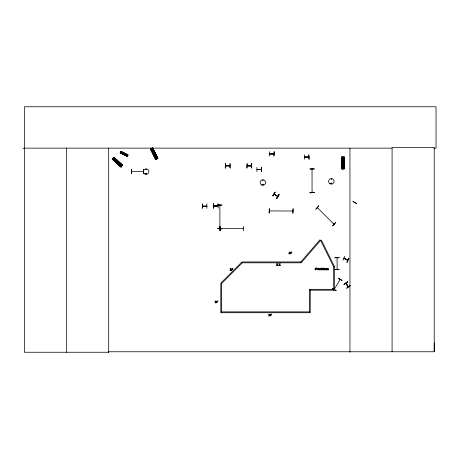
<?xml version="1.0" encoding="UTF-8"?>
<svg xmlns="http://www.w3.org/2000/svg" width="459" height="459" viewBox="0 0 459 459"><rect width="100%" height="100%" fill="white"/><g stroke="black" fill="none" stroke-linecap="round" stroke-linejoin="round"><path stroke-width="0.69" d="M433.904 148.137L436.05 148.137L436.05 106.752L24.43 106.752L24.43 352.248L108.76 352.248L108.703 351.766L434.22 351.766L434.283 342.89M274.069 194.168L277.62 196.481M274.522 194.255L274.138 193.979M277.804 196.366L277.414 196.085M333.963 224.233L333.722 223.78M334.181 289.428L334.473 289.382M340.222 279.422L339.953 279.537M219.735 228.571L219.729 228.083L219.907 228.559M312.063 192.573L312.057 192.086L312.212 192.573M312.252 192.528L312.034 192.178M145.916 169.273C146.369 170.214 146.421 168.464 145.939 169.388M145.738 173.548C146.593 175.212 146.564 172.114 145.767 173.76M145.859 173.582C146.387 174.655 146.513 172.836 145.922 173.531M262.479 184.449C263.214 185.975 263.443 183.393 262.548 184.363M263.099 180.289L262.657 180.169L263.127 180.232M331.048 183.434C331.834 182.447 331.484 184.501 331.094 183.365M331.731 183.537C331.1 181.896 330.681 184.857 331.771 183.434M219.712 205.173L219.712 205.477M219.907 205.512L219.907 205.173M219.706 228.175L219.735 228.525M219.901 228.507L219.884 205.127M337.13 269.473L337.084 257.774M317.358 207.686L317.703 207.967L317.49 207.548M346 283.169L348.146 286.841M348.163 286.829L345.816 283.237M143.151 171.517L131.802 171.293M347.314 259.978L347.75 260.27L344.032 258.153M120.935 153.099L121.583 151.786M121.417 153.335L122.065 152.027M122.134 153.696L122.788 152.382M122.777 154.012L123.425 152.704M123.494 154.373L124.148 153.059M126.586 155.905L127.235 154.591M126.678 156.221L127.55 154.476M126.736 156.249L127.602 154.505M342.907 260.178L344.852 256.248M346.895 262.175L348.829 258.233M261.326 169.417L256.948 169.423L257.459 169.652M243.499 228.766L243.195 228.766M269.387 210.899L292.876 211.048M225.507 165.756L225.994 165.906M229.391 165.957L229.896 165.756M247.137 165.756L251.526 165.756M269.559 153.794L273.948 153.794M304.455 156.972L304.988 157.173M340.125 279.583L334.29 289.296M336.166 290.622L332.362 288.441L336.154 290.645M353.223 201.667C351.468 200.612 358.359 204.324 356.178 203.429M272.835 195.873L275.205 192.178M272.858 195.884L275.05 192.08L272.887 195.901M278.974 194.599L276.783 198.403L278.946 194.582M276.628 198.305L278.997 194.616M276.766 198.391L279.135 194.702M156.886 158.791L156.364 158.481M257.401 169.629L261.332 169.652L257 169.612M292.481 210.876L292.876 210.899M292.819 211.065L292.481 211.077M229.896 165.957L225.598 165.733M202.528 206.068L206.825 206.028M273.857 153.994L269.571 153.972L273.948 153.994M308.781 157.144L308.35 157.173M113.172 159.743L114.658 158.126M113.769 160.289L115.249 158.671M114.658 161.103L116.138 159.485M115.444 161.826L116.925 160.208M116.334 162.641L117.814 161.023M120.149 166.135L121.629 164.517M120.155 166.64L122.134 164.483M120.224 166.703L122.203 164.546M122.633 165.206L120.929 167.082L112.168 159.055L113.878 157.179L122.633 165.206L113.838 157.219M333.664 223.969L334.02 224.044M312.057 192.132L312.063 192.528L312.04 169.096L312.017 169.48M121.239 165.802L121.755 165.917M348.238 286.841L345.845 283.323M344.032 284.379L347.692 281.958M350.16 285.693L346.602 288.263L350.125 285.641M220.544 228.754L220.131 228.536L243.591 228.565L243.15 228.72M151.074 149.932L153.036 148.951M151.43 150.65L153.392 149.674M151.969 151.728L153.931 150.753M152.445 152.692L154.408 151.711M152.985 153.771L154.947 152.79M155.291 158.395L157.253 157.42M155.119 158.871L157.735 157.569M155.159 158.952L157.776 157.649M157.896 158.447L152.595 147.809L157.948 158.418L155.681 159.56L150.38 148.928L152.13 148.045L157.431 158.676L152.09 148.068M343.975 258.176L347.853 260.115L347.411 260.115M347.727 260.242L343.866 258.291M347.75 260.27L343.934 258.354M262.955 184.811L262.892 184.26L262.823 184.811M331.283 178.872L331.467 179.314L331.237 178.918M331.478 183.657L331.163 183.617M277.684 196.504L274.149 194.019L277.764 196.32M213.756 205.89L217.962 205.781M217.968 206.022L213.67 206.068M229.804 165.951L225.507 165.906M251.13 165.733L251.48 165.716M304.546 156.949L308.752 156.926M308.752 157.173L304.466 157.15M342.821 168.728L343.131 168.224L342.781 168.241M333.911 224.204L317.387 207.657M213.378 203.802L213.716 208.185L213.401 203.802M218.008 203.704L218.134 208.093M214.646 206.166L217.164 206.108M143.478 173.588L143.466 169.199L143.466 173.588M256.925 167.328L256.92 171.712M314.329 168.826L309.94 168.878M261.28 169.572L260.884 169.572M309.945 169.038L314.329 169.01M261.337 171.689L261.532 167.3L261.401 171.689M309.945 192.809L314.329 192.556L309.945 192.832M309.945 192.619L314.329 192.568M217.612 204.875L222.001 205.07L217.618 205.064M269.376 208.782L269.163 213.171L269.318 208.782M269.433 210.899L269.852 211.077L269.404 211.071M219.844 226.453L220.119 230.837L219.867 226.453M217.618 228.616L222.007 228.8L217.618 228.582M220.194 228.743L220.544 228.714M243.603 230.837L243.609 226.448M339.201 257.654L334.818 257.78L339.201 257.642M334.818 269.553L339.201 269.634L334.818 269.645M22.95 148.309L24.43 148.303M24.43 148.137L392.089 148.137M304.455 154.855L304.397 159.244M269.559 156.066L269.531 151.677M308.844 157.173L304.546 157.15M341.863 158.212L344.055 158.212M341.863 159.021L344.055 159.021M309.085 159.244L308.844 154.855L309.068 159.244M341.863 160.225L344.055 160.225M341.857 161.293L344.055 161.293M341.857 162.503L344.055 162.503M229.896 163.639L229.959 168.023M247.625 165.756L247.212 165.957L251.526 165.957L247.137 165.906M225.553 165.756L229.804 165.71M341.863 167.673L344.055 167.673M341.496 168.023L344.422 168.023M341.496 168.114L344.422 168.114M206.871 206.269L202.545 206.24M206.871 208.34L206.9 203.951M333.636 289.331L309.383 289.331L309.383 312.728M310.238 290.186L334.485 290.186L334.485 266.788L333.636 266.788L320.675 240.573L321.438 240.195L334.399 266.409L333.636 266.788L333.636 290.186M221.651 311.873L309.383 311.873M214.06 205.862L214.25 206.16M127.958 154.953L120.86 151.43L120.166 152.841L127.263 156.358L128.009 154.849L120.895 151.355L120.683 151.786L127.78 155.303M120.826 151.499L127.906 155.056M120.769 151.613L127.883 155.102M120.723 151.694L127.832 155.205M120.39 152.382L127.487 155.911M120.333 152.497L127.441 156.008M120.304 152.554L127.39 156.106M120.292 152.589L127.35 156.192M120.212 152.744L127.304 156.278M312.212 169.084L312.218 169.526M352.879 201.467L356.637 203.641M113.757 157.305L122.519 165.332M114.102 157.965L122.312 165.561M122.243 165.63L113.482 157.603L122.226 165.647M113.878 158.212L122.151 165.733M122.002 165.894L121.549 166.387M113.172 158.998L120.929 166.049M112.587 158.596L121.348 166.623M112.558 158.63L121.331 166.64M113.012 159.175L121.216 166.766M112.398 158.808L121.165 166.829M112.369 158.843L121.124 166.869M112.3 158.912L121.044 166.956M112.208 159.015L120.964 167.042M346.011 283.214L348.37 286.749M152.491 147.867L157.793 158.498M152.698 148.544L157.684 158.55M152.646 148.567L157.638 158.573M152.566 148.607L157.563 158.613M152.268 148.756L156.955 158.137M157.11 158.837L156.513 159.135M151.063 148.59L156.014 158.613M150.77 148.733L156.066 159.371M150.678 148.779L155.991 159.405M150.644 148.796L155.945 159.434M150.535 148.854L155.819 159.491M150.432 148.905L155.733 159.537M213.613 203.802L213.687 208.185M220.056 226.448L220.085 230.837M434.22 351.766L434.22 147.66L392.089 147.66L392.089 351.766M349.953 148.137L349.953 352.248M344.175 157.001L344.175 168.878M344.032 157.001L344.055 168.878M343.934 158.395L343.934 161.189M343.934 162.589L343.934 167.483M343.883 158.395L343.894 161.189M343.883 162.589L343.894 167.483M343.883 167.673L343.883 168.878M343.802 158.395L343.745 161.189M343.802 162.589L343.745 167.483M343.648 157.001L343.648 168.878M343.625 157.001L343.607 168.878M343.458 158.395L343.51 161.189M343.51 162.589L343.47 167.483M343.292 168.878L342.626 168.878M342.408 158.407L342.466 161.201M342.454 162.601L342.466 167.489M342.311 168.889L342.311 157.007L342.271 168.889M342.173 157.007L342.127 168.889M342.035 157.007L342.024 168.889M341.984 157.007L341.984 168.889M341.886 157.007L341.84 168.889M341.748 157.007L341.748 168.889M310.238 289.331L310.238 312.728L220.796 312.728L220.796 283.484L221.651 283.484L242.329 262.806L300.817 262.806L300.817 261.951L319.929 239.81L320.577 240.373L301.465 262.508L300.817 261.951L242.329 261.951L242.329 262.806L241.727 262.198L221.049 282.882L221.651 283.484L221.651 312.728M251.584 163.639L251.555 168.023M230.12 163.639L230.12 168.023M225.449 163.639L225.449 168.023M108.697 148.137L108.697 352.248M66.566 148.137L66.566 352.248M216.16 301.701C216.86 305.298 217.968 299.136 216.16 301.701M231.147 269.33C231.847 272.927 232.954 266.771 231.147 269.33M269.938 314.868C270.638 318.466 271.745 312.309 269.938 314.868M290.163 252.725C290.863 256.323 291.97 250.161 290.163 252.725M216.418 301.609C216.516 304.592 217.686 300.088 216.418 301.609M231.405 269.238C231.508 272.221 232.673 267.723 231.405 269.238M270.196 314.776C270.294 317.76 271.464 313.262 270.196 314.776M290.421 252.634C290.524 255.617 291.689 251.113 290.421 252.634M317.812 268.389L317.806 269.944L318.041 268.75C318.104 268.928 318.753 267.345 317.812 268.389M123.144 153.472C123.614 154.689 124.05 152.537 123.144 153.472M326.085 269.094C325.609 270.506 328.214 269.588 326.774 269.772C325.385 269.37 328.495 268.917 326.584 268.526A0.574 0.574 0 0 0 326.251 268.716L326.085 269.094M269.427 315.459L268.555 315.953L269.519 315.895A0.579 0.579 0 0 0 269.674 315.597C269.203 315.017 270.087 313.818 268.607 314.249C269.697 314.444 268.825 314.851 269.427 315.459M217.847 300.92L217.623 301.643L217.847 300.92M232.833 268.555L232.61 269.272L232.833 268.555M271.625 314.094L271.401 314.811L271.625 314.094M291.849 251.945L291.631 252.668L291.849 251.945M316.681 268.01L316.463 268.727L316.681 268.01M116.156 161.321C116.833 163.157 117.544 159.944 116.156 161.321M315.895 268.526C315.362 269.64 315.081 267.494 315.895 268.526M316.182 269.427C313.652 271.682 315.815 265.153 316.182 269.427M327.445 268.854C328.937 269.835 326.946 269.559 327.892 269.978C329.464 269.731 326.928 268.854 328.059 268.727A0.723 0.723 0 0 1 328.369 268.871L327.956 268.521L327.445 268.854M315.241 269.295C315.517 270.735 316.371 268.423 315.241 269.295M318.512 269.41L318.753 269.949L319.602 269.944L319.516 268.693L318.609 268.584L319.366 269.031L318.512 269.41M289.864 252.502L289.027 253.672L289.939 253.884L288.797 253.626C290.92 252.777 287.454 251.165 289.864 252.502M342.489 161.775C343.085 163.633 343.934 160.461 342.489 161.775M318.753 269.433C319.051 270.46 319.762 268.641 318.753 269.433M153.231 152.583C153.713 154.482 154.758 151.361 153.231 152.583M326.349 268.94C327.233 269.794 327.072 268.142 326.349 268.94M215.323 301.001L214.938 301.259L215.277 301.425L215.277 302.67C214.032 302.871 216.74 302.877 215.512 302.67L215.323 301.001M230.309 268.63L229.925 268.888L230.263 269.06L230.263 270.299C229.018 270.5 231.726 270.512 230.498 270.299L230.309 268.63M348.8 258.222L347.061 262.255L348.8 258.222M338.294 278.16L342.041 280.449L338.294 278.16M277.804 263.782L277.356 264.51L276.628 263.782L277.202 264.711L276.611 265.635L277.339 264.895L278.074 265.635L277.488 264.694L277.804 263.782M280.082 263.782L279.629 264.51L278.906 263.782L279.479 264.711L278.888 265.635L279.617 264.895L280.351 265.635L279.766 264.694L280.082 263.782M318.776 205.839L315.867 209.132L318.776 205.839M335.558 222.621L332.649 225.908L335.558 222.621M325.087 268.63L324.748 268.555L324.983 269.944C324.404 268.303 326.246 268.509 325.609 269.944L325.815 268.819L325.087 268.63M320.778 269.789L319.992 269.789L320.152 268.555C319.516 269.995 321.357 270.196 320.778 268.555L320.778 269.789M347.572 281.78L344.049 284.402L347.572 281.78M322.602 269.726L322.218 269.68L322.184 268.75L322.614 268.555L321.948 268.154L321.977 269.726L322.614 269.726M131.601 169.205L131.492 173.588L131.601 169.205M293.106 208.776L292.894 213.165L293.106 208.776M274.189 151.677L273.948 156.066L274.172 151.677M344.227 157.001L341.691 157.007L341.691 168.889L344.227 168.878L344.227 157.001M225.507 163.639L225.283 168.023L225.507 163.639M247.137 163.639L246.913 168.023L247.137 163.639M251.767 163.639L251.532 168.023L251.75 163.639M202.482 203.951L202.241 208.34L202.453 203.951M321.593 268.01L321.357 269.944L321.593 268.01M323.825 268.01L323.589 269.944L323.825 268.01M324.404 268.555L324.174 269.944L324.404 268.555M122.438 165.418L113.677 157.391L122.404 165.458M156.238 159.284L150.913 148.664L156.198 159.302M261.504 184.908A2.777 2.777 0 0 0 265.663 182.51A2.777 2.777 0 0 0 261.504 180.106A2.777 2.777 0 0 0 261.504 184.908M144.78 173.984A2.743 2.743 0 0 0 148.888 171.609A2.743 2.743 0 0 0 144.78 169.233A2.743 2.743 0 0 0 144.78 173.984M329.975 183.755A2.743 2.743 0 0 0 334.089 181.385A2.743 2.743 0 0 0 329.975 179.01A2.743 2.743 0 0 0 329.975 183.755"/></g></svg>
